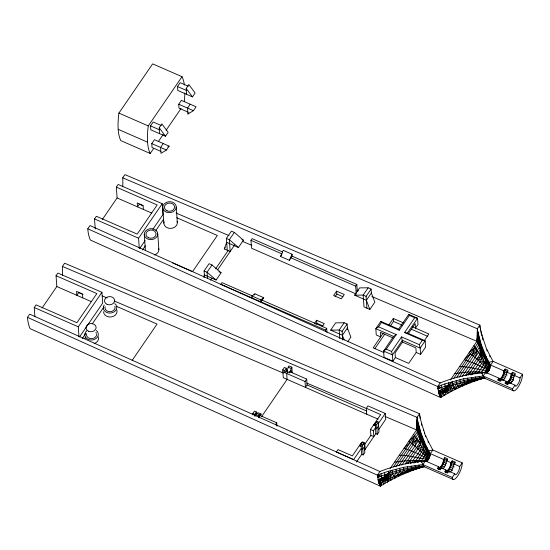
<?xml version="1.0" encoding="UTF-8"?>
<svg xmlns="http://www.w3.org/2000/svg" width="550" height="550" viewBox="0 0 550 550"><rect width="100%" height="100%" fill="white"/><g stroke="black" fill="none" stroke-linecap="round" stroke-linejoin="round"><path stroke-width="0.82" d="M425.611 436.707C423.768 429.124 420.489 421.644 419.547 413.724L64.625 263.216L62.425 266.427A83.366 26.352 -66.4 0 1 62.418 275.371M417.471 462.151L424.758 451.165L425.721 446.153L425.721 444.95L420.888 432.926L417.615 420.516L417.044 417.368L419.547 413.724L419.657 416.13M477.757 373.553L485.045 362.567L486.007 357.562L486.007 356.359L481.174 344.327L477.902 331.918L477.331 328.769L479.827 325.132L124.912 174.618L122.712 177.829A83.366 26.352 -66.4 0 1 122.705 186.773M394.453 462.248C405.068 460.721 416.274 459.319 426.779 461.67L429.282 458.026L420.619 444.895C420.159 436.624 416.611 429 417.615 420.516M481.051 350.879C477.558 345.139 477.929 338.387 477.902 331.918M487.142 351.072C484.715 342.574 480.927 334.111 479.827 325.132L479.937 327.532M399.238 455.263C409.269 454.891 418.921 458.947 428.697 459.202L423.294 453.826L423.335 449.006L424.373 441.987M454.74 373.649C465.355 372.123 476.561 370.721 487.066 373.072L488.984 370.604L483.581 365.228L483.622 360.408L484.653 353.389M420.716 461.746L426.229 453.386L427.171 447.886L425.721 444.95M481.002 373.147L486.509 364.788L487.458 359.288L486.007 356.359M395.911 466.675L418.261 433.778L418.282 423.644M428.203 442.599L428.223 441.313L425.611 435.353M456.658 377.431L478.548 345.18L478.569 335.046M489.926 356.902L489.954 355.644L487.156 349.752M419.052 426.759L419.162 435.841L398.894 465.809M479.339 338.161L479.449 347.243L459.181 377.211M419.918 429.853L419.705 435.696L420.104 437.993L421.871 439.299L425.562 447.597L430.121 455.613L429.282 458.026L426.869 457.346L426.229 453.386M480.205 341.254L479.985 347.098L480.906 356.297L489.562 369.428L488.984 370.604C479.208 370.349 469.556 366.293 459.525 366.664M423.308 466.778C408.231 471.384 393.731 477.881 380.297 486.138L378.386 481.415L377.424 475.166L379.919 471.522C394.426 465.747 409.798 462.22 425.356 460.934L438.57 466.716L439.45 467.734C442.104 465.987 443.341 462.495 443.561 459.429L444.812 457.607L447.748 458.893L446.504 460.714A5.067 1.602 -66.4 0 1 442.936 468.731M444.812 457.607C444.606 462.048 442.668 466.544 439.464 469.638L440 467.452M438.57 466.716L437.319 468.538L440.254 469.824L441.506 468.002L445.913 469.927L446.793 470.944C449.446 469.205 450.684 465.706 450.904 462.639L452.155 460.817L455.091 462.103L455.043 463.437L452.107 462.151L452.155 460.817M455.091 462.103L453.846 463.925C453.619 466.991 452.382 470.484 449.728 472.23M483.594 378.18C468.518 382.786 454.011 389.29 440.584 397.547L438.673 392.824L437.704 386.567L440.206 382.924C454.706 377.149 470.085 373.622 485.636 372.336L498.857 378.118L499.73 379.136C502.384 377.396 503.628 373.904 503.848 370.831L505.099 369.016L508.035 370.294L506.784 372.116A5.067 1.602 -66.4 0 1 505.436 377.094A5.067 1.602 -66.4 0 1 502.672 380.421M505.099 369.016C504.893 373.45 502.954 377.953 499.751 381.04L500.28 378.854M498.857 378.118L497.606 379.94L500.541 381.226L501.793 379.404L506.199 381.329L507.072 382.353C509.726 380.607 510.971 377.114 511.191 374.048L512.442 372.226L515.377 373.512L514.126 375.327C513.906 378.4 512.669 381.893 510.008 383.632M512.442 372.226C512.236 376.661 510.297 381.164 507.086 384.251L507.623 382.064M390.067 468.641L416.618 429.914L417.044 417.368L62.425 266.427M450.429 379.933L476.905 341.316L477.331 328.769L122.712 177.829M420.888 432.926L420.619 444.895L408.031 463.671M481.174 344.327L480.906 356.297L468.318 375.072M421.953 435.971L421.623 441.141L420.619 444.895L416.501 447.562L405.371 463.739M482.233 347.373L481.91 352.543L480.906 356.297L476.788 358.964L465.211 375.746M388.458 480.783L387.365 482.006L387.537 479.297L388.933 475.014L388.334 471.288L403.432 467.369L422.854 464.578L452.224 477.421A10.134 3.204 -66.4 0 0 457.634 476.039A10.134 3.204 -66.4 0 0 462.213 462.853L432.843 450.01L428.711 450.787L427.171 447.886M407.275 466.627L408.217 472.106L406.333 471.632L406.003 473L404.133 470.312L403.432 467.369M467.562 378.029L468.497 383.508L466.62 383.041L466.29 384.402L464.413 381.714L463.719 378.778L483.141 375.98L512.511 388.829A10.134 3.204 -66.4 0 0 517.914 387.441A10.134 3.204 -66.4 0 0 522.5 374.254L493.13 361.412L488.998 362.189L487.458 359.288M423.115 438.996C423.617 448.786 415.69 456.087 410.692 463.684L410.334 460.584L405.783 463.98M483.395 350.398L482.24 358.318L471.467 374.454M440.399 468.765L440.619 466.868M447.342 470.663L446.806 472.849L447.741 471.976L447.961 470.078M500.679 380.167L500.906 378.269M508.021 383.377L508.248 381.48M395.856 476.96L394.666 478.17L392.679 473.701L392.061 470.168L385.969 475.647L385.536 476.871L384.821 476.589L384.656 472.491L388.334 471.288M456.136 388.362L454.953 389.572L452.966 385.103L452.348 381.576L446.256 387.056L445.823 388.272L445.108 387.991L444.943 383.893L463.719 378.778M421.678 461.801L424.497 460.852L425.501 459.504L427.735 455.675L428.711 450.787L430.348 453.647L430.121 455.613L428.168 454.272L423.947 446.483L419.705 435.696L417.051 425.026M481.965 373.203L484.784 372.254L485.788 370.906L488.015 367.077L488.998 362.189L490.634 365.056L489.562 369.428L487.156 368.748L486.509 364.788M379.919 471.522L29.7 314.16L27.5 317.371A83.414 26.366 -66.4 0 0 30.154 328.673L380.297 486.138L382.697 481.717L383.096 479.38L386.437 475.963L386.705 475.021C398.908 472.319 411.036 467.665 423.734 466.551L453.097 479.401M87.787 228.772A83.414 26.366 -66.4 0 0 90.434 240.075L440.584 397.547L442.984 393.119L443.382 390.782L446.717 387.372L446.992 386.423C459.477 383.742 471.893 378.689 484.894 378.022C468.999 381.397 453.619 387.179 439.402 395.051L440 393.711L439.209 394.57M380.297 486.138L380.848 483.849L379.562 484.743L380.572 484.997M395.821 469.143L396.461 472.478L390.988 480.047L390.012 478.122L390.947 474.313L383.804 484.034L382.071 479.841L381.013 473.784L384.656 472.491M456.101 380.552L456.748 383.879L451.275 391.449L450.299 389.524L451.234 385.715L444.091 395.436L442.358 391.249L441.299 385.186L444.943 383.893M401.919 464.998L414.893 446.167L416.893 439.264L413.6 434.321M462.206 376.399L475.179 357.569L477.18 350.666L473.887 345.723M448.621 382.69L449.219 386.423L447.824 390.706L447.652 393.408L448.745 392.184M409.269 470.669L409.083 471.212L408.781 470.821M469.556 382.071L469.37 382.614L469.067 382.223M291.301 372.336L291.163 370.37L289.493 372.804L286.557 371.518L288.908 365.922L291.844 367.201L292.243 372.817M289.493 372.804L291.844 367.201M438.907 469.288L439.45 467.734M446.249 472.498L446.793 470.944M499.194 380.689L499.73 379.136M506.536 383.907L507.072 382.353M423.39 466.764C418.887 467.706 414.789 469.92 410.245 470.367L409.874 471.439L408.293 470.986M483.677 378.166L477.043 379.892L474.066 381.363L470.532 381.776L470.154 382.841L468.579 382.388M203.576 277.09L204.373 274.897L216.116 280.032L221.114 272.745L212.025 264.962L209.089 263.677L204.098 270.964L204.538 277.255M234.341 232.423L229.343 239.704L230.168 251.508L224.297 248.937L226.683 242.357L238.432 247.493L243.423 240.206L234.341 232.423L231.399 231.137L226.407 238.418L227.232 250.222M386.849 477.125L387.75 476.836L385.199 478.706L385.832 477.696L384.216 480.281L384.821 476.589L385.969 475.647L388.238 477.159L386.334 479.875L379.115 483.649L379.713 482.309L378.922 483.168M446.717 387.372L447.315 389.022L445.479 390.108L446.119 389.098L444.503 391.683L445.108 387.991L446.256 387.056L448.518 388.561L446.621 391.277L447.212 391.483L442.984 393.119L448.03 388.238L447.136 388.534M280.541 256.444L283.236 250.346L292.043 254.203L292.181 256.169L289.348 260.294L280.541 256.444L281.373 255.228M289.348 260.294L292.043 254.203M438.322 469.246L439.01 467.706M445.665 472.457L446.353 470.917M498.609 380.648L499.29 379.108M505.945 383.859L506.632 382.319M385.392 476.121L385.179 476.726L385.626 476.272M445.679 387.523L445.466 388.135L445.913 387.674M437.924 468.786L438.707 467.356M445.266 471.996L446.05 470.566M498.211 380.188L498.994 378.757M505.546 383.398L506.337 381.968M386.437 475.963L387.028 477.62L382.697 481.717L386.925 480.081L386.334 479.875L390.012 478.122L392.679 473.701M450.299 389.524L452.966 385.103M423.294 453.826L416.501 447.562L420.393 441.911L418.089 441.066L416.893 439.264L411.771 443.589L408.815 441.299L414.645 435.889L417.416 431.805L416.893 427.185L418.33 427.886L421.871 439.299L417.147 419.526L418.33 427.886M483.581 365.228L476.788 358.964L480.679 353.313L478.376 352.467L477.18 350.666L472.058 354.991L469.102 352.701L474.932 347.291L477.703 343.207L477.173 338.587L477.861 338.779L478.61 339.288L483.292 353.492L490.401 367.015L488.448 365.674L483.024 355.231L479.985 347.098L477.338 336.428M416.501 447.562L414.893 446.167L420.104 437.993M476.788 358.964L475.179 357.569L478.376 352.467L480.391 349.394L482.158 350.701L477.428 330.928L478.61 339.288M393.429 466.964L414.645 435.889L411.771 443.589L414.893 446.167M453.716 378.366L474.932 347.291L472.058 354.991L475.179 357.569M153.574 148.548L150.198 153.471L120.828 140.628A83.414 26.366 -66.4 0 1 118.181 129.319A83.414 26.366 -66.4 0 1 118.903 113.087L152.659 63.862L182.029 76.704A83.414 26.366 -66.4 0 1 184.374 85.037M150.198 153.471A83.414 26.366 -66.4 0 1 148.273 125.922L182.029 76.704M159.624 133.671L159.211 127.772L161.872 123.887L168.162 132.358L165.495 136.242L150.81 129.821L150.535 125.888L153.203 121.997L161.281 125.531M186.594 94.332L186.182 88.426L188.849 84.542L195.133 93.012L192.472 96.896L177.788 90.475L177.512 86.542L180.173 82.658L188.251 86.192M95.226 228.924L94.531 218.941L96.36 216.267L137.184 234.121L157.162 204.978L116.339 187.124L118.174 184.449L162.222 203.72L162.979 214.541L152.845 229.322M34.884 316.69L34.244 307.532L36.073 304.865L76.897 322.719L96.876 293.576L56.052 275.722L57.888 273.048L101.936 292.318L102.692 303.139L79.53 336.916M160.861 151.374L152.047 147.517L151.772 143.584L154.44 139.7L169.125 146.121L166.458 150.012L160.999 153.34L160.586 147.441L163.247 143.557M187.832 112.028L179.025 108.178L178.75 104.246L181.411 100.361L196.096 106.782L193.435 110.667L187.969 114.001L187.557 108.096L190.224 104.211M102.348 219.45L117.095 197.938L116.339 187.124M42.061 308.048L56.808 286.536L56.052 275.722M158.393 141.515L163.219 134.482M166.114 130.261L181.06 108.46M187.969 114.001L188.863 112.702M139.281 248.194L138.579 238.205L162.222 203.72M78.994 336.793L78.292 326.803L101.936 292.318M139.817 248.318L145.124 240.577M142.526 249.947L145.399 245.754M155.925 230.395L163.584 219.223M82.239 338.539L85.587 333.651M92.29 323.881L103.778 307.12M132.165 360.381L157.053 324.074L116.49 306.329M212.025 264.962L207.034 272.243L207.474 278.541M224.297 248.937L225.204 247.61M215.607 268.847L228.113 250.607M210.581 280.074L211.942 278.087M217.601 269.844L234.712 244.881M356.214 294.016L251.515 248.215L250.965 240.35L252.127 238.645L282.59 251.976M254.066 295.054L254.897 293.837L263.711 297.694L260.879 301.826L260.741 299.853L263.711 297.694M314.504 323.386L316.642 320.265L324.28 323.606L322.135 326.728M336.621 291.129L333.623 295.494L341.261 298.836L344.259 294.463L336.621 291.129L336.827 294.078L335.115 296.574M252.863 414.872L252.773 413.559L254.437 411.132L256.348 411.964L256.541 414.569M378.063 419.169L283.291 377.712L282.741 369.848L284.405 367.421L286.316 368.252L286.454 370.219L284.79 372.646L284.653 370.679L286.316 368.252M315.989 324.466L316.848 323.214L316.642 320.265M254.774 415.704L254.678 414.391L256.348 411.964M255.716 415.779L255.619 414.473L256.451 413.263L258.252 412.803L261.188 414.081L258.699 417.711M254.815 416.357L256.486 413.93M286.557 371.518L287.389 370.301M287.946 371.663L286.694 373.484L287.107 379.383L261.683 416.467M258.651 417.065L258.555 415.759L259.387 414.549L261.188 414.081M325.634 331.671L325.524 330.103L326.693 328.398L262.048 300.121M356.159 293.226L355.664 286.144L356.826 284.446L292.181 256.169M344.149 339.845L342.403 335.273L330.653 330.131L335.651 322.85L344.183 322.768L347.119 324.053L347.504 329.56M369.861 309.457L366.376 300.3L354.633 295.164L359.624 287.877L368.163 287.801L371.099 289.087L371.374 293.019L374.859 302.17L369.861 309.457L363.99 306.886L363.165 295.082L368.163 287.801M344.183 322.768L339.192 330.055L339.797 338.711M275.495 424.614L276.739 422.792L259.923 415.436M306.707 379.081L307.12 384.979L305.456 387.413L305.044 381.507L306.707 379.081L289.829 371.697M342.732 339.989L342.127 331.341L347.119 324.053M366.926 308.172L366.101 296.368L371.099 289.087M342.403 335.273L347.394 327.986L350.886 337.136L347.703 341.777M366.376 300.3L371.374 293.019M398.585 329.175L408.746 314.359L409.427 315.411L399.266 330.22L398.585 329.175L380.82 321.406L375.822 328.687L376.262 334.984L380.669 336.909L380.353 332.386L392.934 337.886M378.503 326.824L396.268 334.593L393.594 336.462L375.822 328.687L378.503 326.824L381.501 322.451L380.82 321.406M383.164 333.266L373.175 347.841L384.182 352.653M388.534 325.435L393.326 318.457L403.542 322.926M374.825 348.686L384.897 333.994M390.651 325.6L393.532 321.406L393.326 318.457M393.594 336.462L383.604 351.031L384.044 357.328L392.851 361.178L395.354 357.534L395.038 353.011L402.524 342.086L401.555 336.909L419.327 344.678L420.172 348.088L420.612 354.379L416.206 352.454L415.889 347.93L402.524 342.086M392.851 361.178L392.411 354.888L383.604 351.031L386.279 349.168L396.268 334.593M408.478 333.403L415.181 323.627L415.498 328.151L417.993 324.507L417.553 318.216L414.714 317.721L404.553 332.537L407.399 333.032L425.164 340.801L420.172 348.088L402.401 340.312L392.411 354.888L391.566 351.478L401.555 336.909M407.399 333.032L417.553 318.216L408.746 314.359M366.74 414.219L366.328 408.313L367.991 405.886L385.275 413.449L385.688 419.348L378.489 429.846M419.327 344.678L422.324 340.306L425.164 340.801L425.604 347.098L420.612 354.379M416.206 352.454L408.712 363.385L395.354 357.534M424.071 340.979L428.862 333.994L412.562 326.865M364.141 445.211L370.886 435.373L370.473 429.474L380.676 414.59L366.328 408.313M361.164 446.449L359.693 445.809L361.357 443.376L362.691 442.056L364.162 442.695L364.849 452.533L363.179 454.96L361.714 454.314L361.027 444.482L362.691 442.056M375.313 425.81L373.849 425.164L375.513 422.737L376.839 421.41L378.311 422.056L378.998 431.888L377.334 434.314L375.863 433.675L375.176 423.844L376.839 421.41M363.179 454.96L362.491 445.122L364.162 442.695M377.334 434.314L376.647 424.483L378.311 422.056M363.853 444.696L364.739 443.403L361.797 442.118L352.371 455.874L338.023 449.598L336.359 452.024L353.643 459.587L361.302 448.415L362.766 449.061L364.437 446.627M370.886 435.373L373.821 436.659L373.409 430.753L375.451 427.776L376.922 428.416L378.586 425.989M378.077 423.947L385.275 413.449M356.448 462L361.714 454.314M364.265 450.594L375.863 433.675M513.384 390.803L484.021 377.953L483.141 375.98L485.636 372.336M423.734 466.551L422.854 464.578L425.356 460.934M506.199 381.329L504.948 383.151L507.884 384.436L509.135 382.614L515.006 385.186A5.067 1.602 -66.4 0 0 517.708 384.491A5.067 1.602 -66.4 0 0 520.004 377.898L522.5 374.254M445.913 469.927L444.661 471.749L447.597 473.034L448.848 471.212L454.719 473.784A5.067 1.602 -66.4 0 0 457.428 473.089A5.067 1.602 -66.4 0 0 459.717 466.496L462.213 462.853M512.511 388.829L515.006 385.186M452.224 477.421L454.719 473.784M387.365 482.006L388.314 480.652M474.657 373.897L483.622 360.408L480.123 361.962M413.854 463.148L417.973 457.634L423.335 449.006L419.836 450.56M395.601 476.871L394.666 478.17L400.283 471.35L399.609 468.215M371.903 296.546L476.905 341.316L478.548 345.18L479.181 344.348L480.184 345.036L479.401 340.003M385.007 416.439L416.618 429.914L418.261 433.778L418.894 432.939L419.897 433.634L419.114 428.594M446.022 389.249L442.358 391.249L439.402 395.051L441.788 395.333M385.736 477.84L382.071 479.841L379.115 483.649L381.501 483.931M447.741 471.976L450.553 467.383L452.107 462.151L450.876 463.533M459.896 379.617L460.563 382.752L454.953 389.572M439.12 394.274L440.88 393.147L438.728 393.002L441.856 389.317L449.219 386.423M378.833 482.873L380.593 481.745L378.441 481.601L381.569 477.916L388.933 475.014M503.821 371.724L505.051 370.342L507.987 371.628M511.163 374.935L512.394 373.553L515.329 374.839M443.534 460.316L444.764 458.941L447.7 460.226M441.657 396.371L440.584 397.547L441.134 395.257L439.842 396.144L440.859 396.399M464.413 381.714L458.686 387.771L456.748 383.879M404.133 470.312L398.399 476.362L396.461 472.478M438.673 392.824L440.44 390.933L438.247 390.899C440.522 390.149 447.171 386.678 447.824 390.706L451.275 391.449M378.386 481.415L380.153 479.531L377.96 479.497C380.236 478.741 386.884 475.276 387.537 479.297L390.988 480.047M373.849 425.164L375.176 423.844L376.647 424.483M359.693 445.809L361.027 444.482L362.491 445.122M470.559 353.808L464.31 359.686L476.059 364.045L488.984 370.604M410.272 442.406L404.023 448.284L415.772 452.643L428.697 459.202M446.146 389.538L446.717 389.063M385.859 478.136L386.43 477.654M483.416 377.259C469.088 378.792 454.953 382.236 441.547 387.551L439.842 387.118L437.834 387.901L438.9 388.073L437.924 388.816L438.426 388.554M423.136 465.857C408.801 467.39 394.666 470.834 381.267 476.149L379.562 475.716L377.547 476.499L378.613 476.671L377.637 477.414L378.146 477.152M466.063 375.382L470.621 371.993L470.979 375.086M503.621 372.797L504.749 371.958L506.956 372.921M510.964 376.007L512.091 375.169L514.298 376.131M443.334 461.395L444.469 460.556L446.669 461.519M450.677 464.606L451.811 463.767L454.011 464.729M252.072 297.969L251.934 296.003L254.897 293.837M470.532 381.776L469.37 382.614L468.511 381.982L470.532 381.776L468.435 381.576L473.138 380.978L474.066 381.363M410.245 470.367L409.083 471.212L408.224 470.58L410.245 470.367L408.155 470.174L417.725 468.572L421.706 467.266M446.043 389.579L446.731 389.283M442.984 393.119L447.569 389.861M385.756 478.177L386.444 477.874M382.697 481.717L387.283 478.459M447.226 388.774L448.03 388.238L447.397 389.269L448.518 388.561M386.939 477.373L387.75 476.836L387.111 477.868L388.238 477.159M478.466 341.571L479.353 342.176L478.644 336.992L477.627 336.167L477.441 333.726M418.186 430.169L419.066 430.767L418.357 425.59L417.34 424.758L417.161 422.324M167.757 146.96L169.125 146.121M472.285 374.296L476.204 371.917M411.998 462.894L415.917 460.515M446.057 389.757L447.315 389.022M385.77 478.356L387.028 477.62M478.438 360.429L482.24 358.318M418.151 449.027L421.96 446.916M475.537 373.814L479.036 371.965M415.257 462.413L418.749 460.563M438.728 393.002L442.358 391.249M378.441 481.601L382.071 479.841M438.46 391.861L440.44 390.933M378.173 480.459L380.153 479.531M390.012 478.122L405.116 472.038L412.851 469.576L413.779 469.961M479.614 373.086L481.896 372.082M417.808 462.344L421.609 460.68M441.547 387.551L437.958 389.029L439.842 387.118L437.704 386.567L87.787 228.772L89.987 225.562L440.206 382.924M381.267 476.149L377.671 477.627L379.562 475.716L377.424 475.166L27.5 317.371M437.704 386.567L441.299 385.186M377.424 475.166L381.013 473.784M437.876 388.355L438.9 388.073M377.596 476.953L378.613 476.671M479.449 347.243L481.119 347.882L480.26 342.987M419.162 435.841L420.839 436.48L419.973 431.585M503.264 373.986L504.219 373.746L507.155 375.024M510.606 377.197L511.562 376.956L513.762 377.919M442.977 462.584L443.933 462.337L446.139 463.299M450.319 465.795L451.275 465.547L454.211 466.833M475.324 376.812L476.121 379.17L481.986 378.668M415.037 465.41L415.834 467.768L420.674 467.5L424.614 466.613L419.774 467.108L418.942 464.949M479.229 376.351L480.061 378.517L484.894 378.022M354.633 295.164L363.165 295.082L366.101 296.368M330.653 330.131L339.192 330.055L342.127 331.341M471.433 377.376L472.196 379.919L477.043 379.892L476.121 379.17M411.146 465.967L411.909 468.518L416.756 468.49L415.834 467.768M484.784 372.254L487.692 372.487L485.788 370.906L488.345 371.649M424.497 460.852L427.405 461.086L425.501 459.504L428.058 460.24M176.11 213.063L229.006 235.613M242.426 241.34L251.9 245.376M356.902 290.153L358.483 290.826M102.417 295.941L107.161 297.962M114.262 300.994L283.278 373.058M306.776 383.075L366.836 408.684M480.061 378.517L480.961 378.902M419.774 467.108L420.674 467.5M177.512 86.542L186.319 90.399M178.75 104.246L193.435 110.667M150.535 125.888L159.349 129.738M118.903 113.087L148.273 125.936M151.772 143.584L166.458 150.012M118.181 129.319L147.551 142.168M250.965 240.35L282.205 254.018M291.019 257.868L355.664 286.144M241.959 239.566L243.423 240.206M409.427 315.411L414.714 317.721M226.407 238.418L229.343 239.704L238.432 247.493M176.777 217.731L217.339 235.476L192.534 271.659L172.734 263.003M143.007 205.803L139.336 204.201L137.507 206.869L137.232 202.936L143.103 205.508L143.378 209.44M117.095 197.938L151.8 213.118M336.827 294.078L342.939 296.746M393.532 321.406L402.029 325.119M411.297 329.175L427.522 336.27M503.848 370.831L490.634 365.056L493.13 361.412L489.954 355.644M506.784 372.116L511.191 374.048M514.126 375.327L520.004 377.898M505.697 376.544L502.783 375.21M381.501 322.451L399.266 330.22M404.553 332.537L422.324 340.306M504.824 378.304L502.624 377.334L502.198 376.386M512.167 381.514L509.96 380.552L509.541 379.596M503.862 379.864L501.662 378.902L501.559 377.424M511.204 383.075L509.004 382.112L508.901 380.641M218.914 271.782L221.114 272.745M94.531 218.941L138.579 238.205M386.279 349.168L391.566 351.478M204.098 270.964L207.034 272.243L216.116 280.032M316.848 323.214L322.953 325.889M252.457 295.928L221.994 282.604L220.825 284.302L325.524 330.103M251.934 296.003L260.741 299.853M288.083 367.118L291.026 368.404M282.741 369.848L284.653 370.679M282.879 371.814L305.044 381.507M307.12 384.979L366.836 411.098M83.105 294.566L78.698 292.641L76.869 295.316L76.594 291.376L82.466 293.947L82.741 297.88M56.808 286.536L91.362 301.654M443.561 459.429L430.348 453.647L432.843 450.01L428.223 441.313M446.504 460.714L450.904 462.639M453.846 463.925L459.717 466.496M370.473 429.474L373.409 430.753M445.411 465.135L442.496 463.808M452.753 468.346L449.838 467.019M444.538 466.895L442.337 465.933L441.911 464.977M452.616 470.429L449.68 469.143L449.254 468.194M443.582 468.462L441.375 467.5L441.272 466.022M450.924 471.673L448.717 470.711L448.614 469.232M34.244 307.532L78.292 326.803M256.451 413.263L259.387 414.549L259.621 417.821M255.619 414.473L258.555 415.759M252.773 413.559L254.678 414.391M513.061 379.706L513.776 380.071L510.125 378.421M481.91 352.543L483.292 353.492L481.209 345.95M483.024 355.231L484.522 356.263L482.268 348.893M484.234 357.885L485.849 358.999L483.416 351.814M485.54 360.511L487.272 361.707L484.66 354.702M486.949 363.11L490.6 365.942L486.007 357.562M421.623 441.141L423.005 442.09L420.929 434.548M422.737 443.829L424.236 444.861L421.981 437.491M423.947 446.483L425.562 447.597L423.129 440.406M425.26 449.109L426.986 450.299L424.38 443.3M426.663 451.708L430.32 454.541L425.721 446.153M477.256 337.507L477.861 338.779L477.359 335.968L477.441 331.176M416.969 426.106L417.574 427.371L417.072 424.566L417.154 419.774M441.856 389.317L443.382 390.782M381.569 477.916L383.096 479.38M472.196 379.919L473.138 380.978L468.297 380.772L462.461 386.045L460.563 382.752M411.909 468.518L412.851 469.576L408.011 469.363L402.181 474.643L400.283 471.35M485.781 372.976L486.076 373.326M186.182 88.426L192.472 96.896M159.211 127.772L165.495 136.242M478.376 352.467L480.906 356.297M418.089 441.066L420.619 444.895M488.448 365.674L490.05 368.204M428.168 454.272L429.763 456.803M483.141 375.98L481.724 372.707L481.869 373.478M422.854 464.578L421.438 461.306L421.582 462.076M477.373 335.534L477.627 336.167L477.407 334.634M417.086 424.132L417.34 424.758L417.12 423.225M487.444 360.388L488.792 364.375M427.158 448.986L428.505 452.973M509.135 382.614L509.272 383.254M448.848 471.212L448.986 471.852M477.173 338.587L478.548 345.18M416.893 427.185L418.261 433.778M477.703 343.207L477.125 339.268M417.416 431.805L416.838 427.866M477.441 332.324L477.703 333.657M417.154 420.915L417.416 422.256M477.441 333.465L477.978 336.387M417.161 422.063L417.691 424.978M477.428 334.18L477.538 334.812M417.141 422.778L417.251 423.411M485.045 362.567L485.354 366.96M424.758 451.165L425.067 455.551M356.826 284.446L357.321 291.528M364.739 443.403L365.152 449.309M326.693 328.398L326.968 332.331M276.739 422.792L276.973 426.168M176.248 206.986A6.758 5.486 -4 0 1 166.162 212.046A6.758 5.486 -4 0 1 166.072 202.531A6.758 5.486 -4 0 1 176.248 206.986L177.347 222.716M162.745 207.391L163.845 223.128M157.767 233.942A6.758 5.486 -4 0 1 147.682 239.002A6.758 5.486 -4 0 1 147.593 229.488A6.758 5.486 -4 0 1 157.767 233.942L158.868 249.673M144.265 234.348L145.365 250.078M480.432 329.058L480.494 330.626M420.111 416.873L420.172 418.44M481.064 331.409L481.14 333.706M481.834 334.517L481.876 336.016M421.568 423.864L421.609 425.356M482.701 337.611L482.749 339.804M423.383 429.282L423.404 430.705M424.449 432.328L424.456 433.716M98.333 336.854A6.758 5.486 -4 0 1 94.188 343.564M85.078 338.676A6.758 5.486 -4 0 1 85.291 337.246M116.82 309.904A6.758 5.486 -4 0 1 111.244 316.938A6.758 5.486 -4 0 1 103.558 311.719M96.614 334.386A5.067 4.118 -4 0 1 90.929 338.642A5.067 4.118 -4 0 1 86.653 333.623M95.92 332.351A5.067 4.118 -4 0 1 96.436 333.327M114.902 306.329A5.067 4.118 -4 0 1 110.124 311.699A5.067 4.118 -4 0 1 105.119 306.707M96.291 330.516A6.758 5.486 -4 0 1 96.367 338.278A6.758 5.486 -4 0 1 86.817 338.566A6.758 5.486 -4 0 1 86.742 330.804M114.771 303.559A6.758 5.486 -4 0 1 115.239 310.956A6.758 5.486 -4 0 1 106.205 312.201A6.758 5.486 -4 0 1 104.163 305.016M177.1 221.306A6.758 5.486 -4 0 1 170.644 228.415A6.758 5.486 -4 0 1 164.058 221.698M158.62 248.263A6.758 5.486 -4 0 1 154.474 254.966M429.282 458.026A143.681 6.621 62.5 0 1 427.982 455.263M441.643 468.641A5.067 1.602 -66.4 0 1 441.506 468.002M489.562 369.428A143.681 6.621 62.5 0 1 488.269 366.664M501.93 380.043A5.067 1.602 -66.4 0 1 501.793 379.404M184.814 92.943A83.414 26.366 -66.4 0 1 184.312 101.255M88.578 331.299A5.067 4.118 -4 0 0 96.133 327.504A5.067 4.118 -4 0 0 88.509 324.163A5.067 4.118 -4 0 0 88.578 331.299M107.099 304.363A5.067 4.118 -4 0 0 114.613 300.506A5.067 4.118 -4 0 0 106.941 297.234A5.067 4.118 -4 0 0 107.099 304.363M167.042 210.849A5.067 4.118 -4 0 0 174.556 206.992A5.067 4.118 -4 0 0 166.884 203.72A5.067 4.118 -4 0 0 167.042 210.849M148.514 237.786A5.067 4.118 -4 0 0 156.076 233.991A5.067 4.118 -4 0 0 148.445 230.656A5.067 4.118 -4 0 0 148.514 237.786"/></g></svg>
